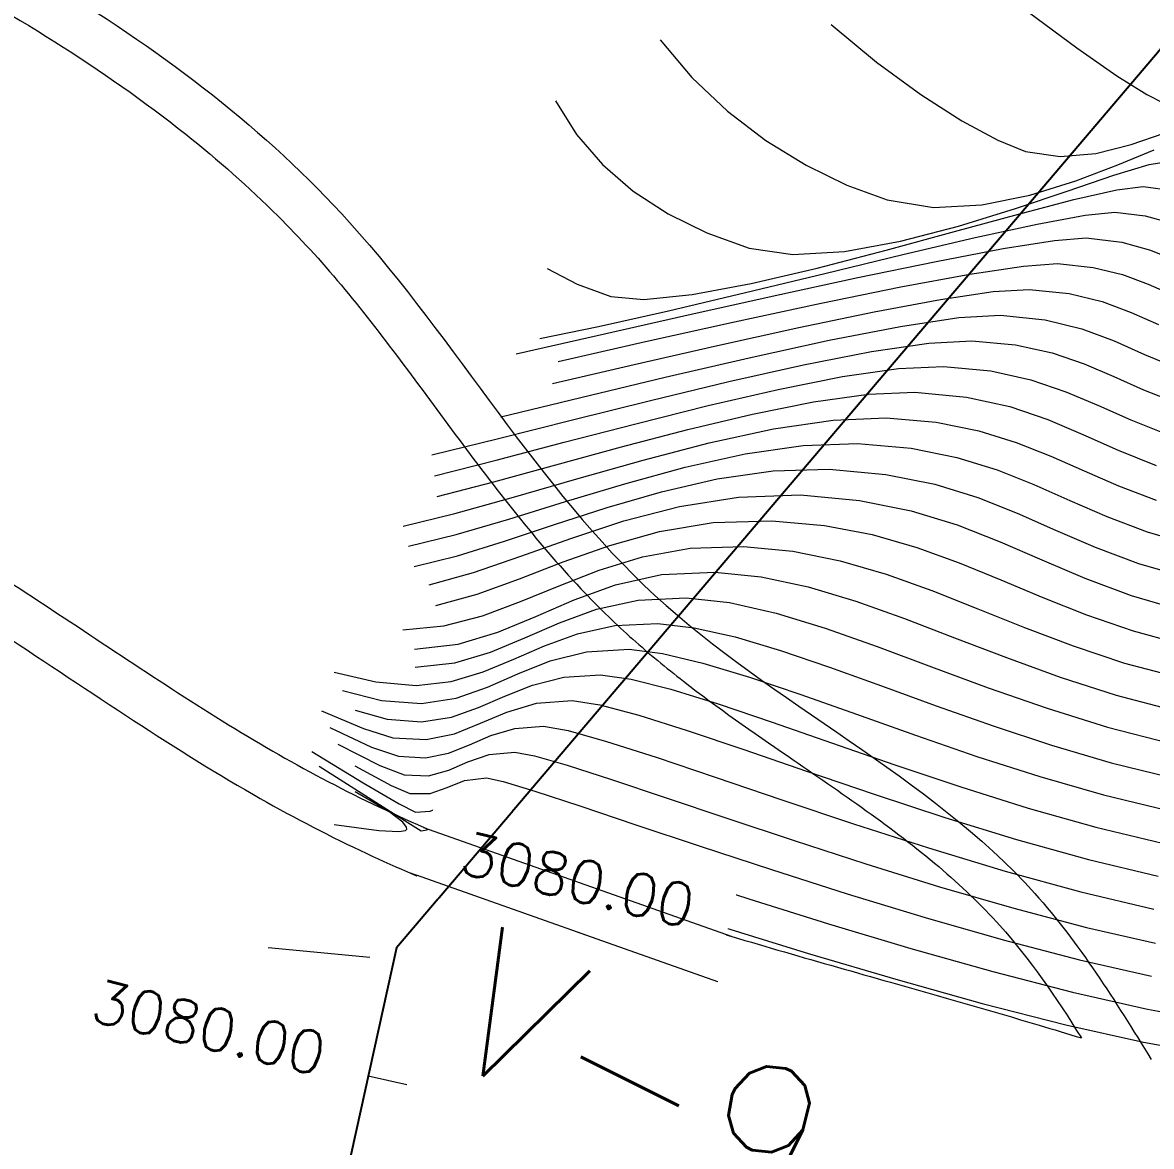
# Model space of a CAD drawing. Header units: metres. Extents: x 706327 to 709352, y 8490049 to 8490642.
# Drawn here: x 707717.16 to 707726.7, y 8490471.36 to 8490480.85 of the extents above; entities that cross this region are included whole.
import ezdxf

# ---------------------------------------------------------------- set-up
doc = ezdxf.new("R2010")
doc.units = ezdxf.units.M
for name, color, linetype, lineweight in [('auxiliar', 1, 'Continuous', 9), ('camino', 20, 'Continuous', 18), ('EICers.Inodoros', 190, 'Continuous', 0)]:
    doc.layers.add(name, color=color, linetype=linetype, lineweight=lineweight)
for name, color, linetype in [('C-SSWR-PIPE-PATT', 7, 'Continuous'), ('C-TOPO-MAJR', 9, 'Continuous'), ('C-TOPO-MINR', 8, 'Continuous')]:
    doc.layers.add(name, color=color, linetype=linetype)
doc.styles.get("Standard").update_dxf_attribs({"font": 'simplex.shx'})

msp = doc.modelspace()

# ---------------------------------------------------------------- linework, layer by layer
at = {"layer": 'C-TOPO-MAJR', "color": 34, "linetype": 'Continuous', "lineweight": 5}
for p, q in [((707726.0423, 8490479.3584, 5839.497), (707726.4045, 8490479.4411, 5839.497)), ((707726.4045, 8490479.4411, 5839.497), (707726.629, 8490479.4684, 5839.497)), ((707726.629, 8490479.4684, 5839.497), (707726.8793, 8490479.436, 5839.497)), ((707725.5753, 8490479.2357, 5839.497), (707726.0423, 8490479.3584, 5839.497)), ((707725.0362, 8490479.0882, 5839.497), (707725.5753, 8490479.2357, 5839.497)), ((707724.4581, 8490478.9311, 5839.497), (707725.0362, 8490479.0882, 5839.497)), ((707723.8738, 8490478.7799, 5839.497), (707724.4581, 8490478.9311, 5839.497)), ((707721.5939, 8490478.7773, 5839.497), (707721.849, 8490478.6436, 5839.497)), ((707723.3161, 8490478.6497, 5839.497), (707723.8738, 8490478.7799, 5839.497)), ((707721.849, 8490478.6436, 5839.497), (707722.1317, 8490478.5386, 5839.497)), ((707722.818, 8490478.5559, 5839.497), (707723.3161, 8490478.6497, 5839.497)), ((707722.1317, 8490478.5386, 5839.497), (707722.4122, 8490478.5138, 5839.497)), ((707722.4122, 8490478.5138, 5839.497), (707722.818, 8490478.5559, 5839.497)), ((707724.5775, 8490478.2871, 5839.497), (707725.0721, 8490478.3621, 5839.497)), ((707725.0721, 8490478.3621, 5839.497), (707725.4229, 8490478.3831, 5839.497)), ((707725.4229, 8490478.3831, 5839.497), (707725.8003, 8490478.3442, 5839.497)), ((707725.8003, 8490478.3442, 5839.497), (707726.1111, 8490478.2677, 5839.497)), ((707723.975, 8490478.17, 5839.497), (707724.5775, 8490478.2871, 5839.497)), ((707726.1111, 8490478.2677, 5839.497), (707726.3822, 8490478.166, 5839.497)), ((707723.3004, 8490478.023, 5839.497), (707723.975, 8490478.17, 5839.497)), ((707726.3822, 8490478.166, 5839.497), (707726.6405, 8490478.0514, 5839.497)), ((707726.6405, 8490478.0514, 5839.497), (707726.9128, 8490477.9365, 5839.497)), ((707722.5897, 8490477.8582, 5839.497), (707723.3004, 8490478.023, 5839.497)), ((707721.8786, 8490477.6877, 5839.497), (707722.5897, 8490477.8582, 5839.497)), ((707721.2031, 8490477.5236, 5839.497), (707721.8786, 8490477.6877, 5839.497)), ((707723.7556, 8490477.2819, 5839.497), (707724.2168, 8490477.2978, 5839.497)), ((707724.2168, 8490477.2978, 5839.497), (707724.6693, 8490477.2577, 5839.497)), ((707722.7602, 8490477.0979, 5839.497), (707723.266, 8490477.2104, 5839.497)), ((707723.266, 8490477.2104, 5839.497), (707723.7556, 8490477.2819, 5839.497)), ((707724.6693, 8490477.2577, 5839.497), (707725.0557, 8490477.1808, 5839.497)), ((707722.2508, 8490476.9588, 5839.497), (707722.7602, 8490477.0979, 5839.497)), ((707725.0557, 8490477.1808, 5839.497), (707725.395, 8490477.076, 5839.497)), ((707725.395, 8490477.076, 5839.497), (707725.7062, 8490476.9519, 5839.497)), ((707721.7501, 8490476.808, 5839.497), (707722.2508, 8490476.9588, 5839.497)), ((707725.7062, 8490476.9519, 5839.497), (707726.0086, 8490476.8174, 5839.497)), ((707721.2705, 8490476.6599, 5839.497), (707721.7501, 8490476.808, 5839.497)), ((707726.0086, 8490476.8174, 5839.497), (707726.321, 8490476.6813, 5839.497)), ((707720.8245, 8490476.5291, 5839.497), (707721.2705, 8490476.6599, 5839.497)), ((707726.321, 8490476.6813, 5839.497), (707726.6626, 8490476.5523, 5839.497)), ((707720.4245, 8490476.4304, 5839.497), (707720.8245, 8490476.5291, 5839.497)), ((707726.6626, 8490476.5523, 5839.497), (707727.0525, 8490476.4393, 5839.497)), ((707722.1702, 8490476.1049, 5839.497), (707722.5596, 8490476.1908, 5839.497)), ((707722.5596, 8490476.1908, 5839.497), (707723.0107, 8490476.2125, 5839.497)), ((707723.0107, 8490476.2125, 5839.497), (707723.4025, 8490476.172, 5839.497)), ((707723.4025, 8490476.172, 5839.497), (707723.7984, 8490476.0868, 5839.497)), ((707721.8231, 8490475.979, 5839.497), (707722.1702, 8490476.1049, 5839.497)), ((707723.7984, 8490476.0868, 5839.497), (707724.201, 8490475.9663, 5839.497)), ((707721.4991, 8490475.8375, 5839.497), (707721.8231, 8490475.979, 5839.497)), ((707724.201, 8490475.9663, 5839.497), (707724.6127, 8490475.8204, 5839.497)), ((707721.1791, 8490475.7046, 5839.497), (707721.4991, 8490475.8375, 5839.497)), ((707724.6127, 8490475.8204, 5839.497), (707725.0359, 8490475.6585, 5839.497)), ((707720.8439, 8490475.6046, 5839.497), (707721.1791, 8490475.7046, 5839.497)), ((707720.4743, 8490475.5619, 5839.497), (707720.8439, 8490475.6046, 5839.497)), ((707725.0359, 8490475.6585, 5839.497), (707725.4732, 8490475.4904, 5839.497)), ((707725.4732, 8490475.4904, 5839.497), (707725.927, 8490475.3255, 5839.497)), ((707725.927, 8490475.3255, 5839.497), (707726.3997, 8490475.1736, 5839.497)), ((707721.2543, 8490475.0307, 5839.497), (707721.5044, 8490475.1045, 5839.497)), ((707721.5044, 8490475.1045, 5839.497), (707721.8045, 8490475.1272, 5839.497)), ((707721.8045, 8490475.1272, 5839.497), (707722.0384, 8490475.0911, 5839.497)), ((707726.3997, 8490475.1736, 5839.497), (707726.8939, 8490475.0442, 5839.497)), ((707719.6894, 8490475.0408, 5839.497), (707720.0419, 8490474.891, 5839.497)), ((707721.0312, 8490474.9353, 5839.497), (707721.2543, 8490475.0307, 5839.497)), ((707722.0384, 8490475.0911, 5839.497), (707722.3673, 8490475.0034, 5839.497)), ((707722.3673, 8490475.0034, 5839.497), (707722.7774, 8490474.8741, 5839.497)), ((707720.8117, 8490474.8478, 5839.497), (707721.0312, 8490474.9353, 5839.497)), ((707720.0419, 8490474.891, 5839.497), (707720.2904, 8490474.8141, 5839.497)), ((707720.2904, 8490474.8141, 5839.497), (707720.5725, 8490474.7976, 5839.497)), ((707720.5725, 8490474.7976, 5839.497), (707720.8117, 8490474.8478, 5839.497)), ((707722.7774, 8490474.8741, 5839.497), (707723.2548, 8490474.7132, 5839.497)), ((707723.2548, 8490474.7132, 5839.497), (707723.7856, 8490474.5307, 5839.497)), ((707719.6691, 8490474.5739, 5839.497), (707720.1166, 8490474.2884, 5839.497)), ((707723.7856, 8490474.5307, 5839.497), (707724.356, 8490474.3367, 5839.497)), ((707720.2571, 8490474.1909, 5839.497), (707719.9736, 8490474.3556, 5839.497)), ((707724.356, 8490474.3367, 5839.497), (707724.952, 8490474.1411, 5839.497)), ((707720.1166, 8490474.2884, 5839.497), (707720.4174, 8490474.0975, 5839.497)), ((707720.3763, 8490474.1005, 5839.497), (707720.2571, 8490474.1909, 5839.497)), ((707724.952, 8490474.1411, 5839.497), (707725.5597, 8490473.9539, 5839.497)), ((707719.7958, 8490474.0823, 5839.497), (707720.1727, 8490474.0297, 5839.497)), ((707720.4075, 8490474.0574, 5839.497), (707720.3763, 8490474.1005, 5839.497)), ((707720.4079, 8490474.0413, 5839.497), (707720.4075, 8490474.0574, 5839.497)), ((707720.4174, 8490474.0975, 5839.497), (707720.5296, 8490474.0276, 5839.497)), ((707720.1727, 8490474.0297, 5839.497), (707720.3423, 8490474.0213, 5839.497)), ((707720.3423, 8490474.0213, 5839.497), (707720.398, 8490474.0314, 5839.497)), ((707720.398, 8490474.0314, 5839.497), (707720.4079, 8490474.0413, 5839.497)), ((707720.5296, 8490474.0276, 5839.497), (707720.5636, 8490474.0339, 5839.497)), ((707720.5636, 8490474.0339, 5839.497), (707720.5984, 8490474.0418, 5839.497)), ((707720.5984, 8490474.0418, 5839.497), (707720.6905, 8490474.0104, 5839.497)), ((707720.6905, 8490474.0104, 5839.497), (707720.9435, 8490473.9228, 5839.497)), ((707725.5597, 8490473.9539, 5839.497), (707726.1652, 8490473.7851, 5839.497)), ((707720.9435, 8490473.9228, 5839.497), (707721.3341, 8490473.7891, 5839.497)), ((707721.3341, 8490473.7891, 5839.497), (707721.8391, 8490473.619, 5839.497)), ((707726.1652, 8490473.7851, 5839.497), (707726.7547, 8490473.6448, 5839.497)), ((707721.8391, 8490473.619, 5839.497), (707722.4354, 8490473.4226, 5839.497)), ((707722.4354, 8490473.4226, 5839.497), (707723.0998, 8490473.2096, 5839.497)), ((707723.0998, 8490473.2096, 5839.497), (707723.809, 8490472.9901, 5839.497)), ((707723.809, 8490472.9901, 5839.497), (707724.5399, 8490472.7738, 5839.497)), ((707724.5399, 8490472.7738, 5839.497), (707725.2693, 8490472.5706, 5839.497)), ((707725.2693, 8490472.5706, 5839.497), (707725.974, 8490472.3905, 5839.497)), ((707725.974, 8490472.3905, 5839.497), (707726.6308, 8490472.2434, 5839.497)), ((707726.6308, 8490472.2434, 5839.497), (707727.2165, 8490472.139, 5839.497))]:
    msp.add_line(p, q, dxfattribs=at)
at = {"layer": 'C-TOPO-MAJR', "color": 34, "linetype": 'Continuous', "lineweight": 5, "elevation": 5839.497}
msp.add_lwpolyline([(707720.4082, 8490471.8833), (707720.0823, 8490471.9554)], dxfattribs=at)
at = {"layer": 'C-TOPO-MINR', "color": 136, "linetype": 'Continuous', "lineweight": 0}
for p, q in [((707725.6695, 8490480.9365, 5839.497), (707726.067, 8490480.6389, 5839.497)), ((707723.9923, 8490480.8371, 5839.497), (707724.3746, 8490480.5193, 5839.497)), ((707722.5494, 8490480.7063, 5839.497), (707722.8159, 8490480.3892, 5839.497)), ((707726.067, 8490480.6389, 5839.497), (707726.4047, 8490480.4047, 5839.497)), ((707724.3746, 8490480.5193, 5839.497), (707724.7496, 8490480.2455, 5839.497)), ((707722.8159, 8490480.3892, 5839.497), (707723.1165, 8490480.1057, 5839.497)), ((707726.4047, 8490480.4047, 5839.497), (707726.6581, 8490480.2455, 5839.497)), ((707724.7496, 8490480.2455, 5839.497), (707725.0978, 8490480.0233, 5839.497)), ((707726.6581, 8490480.2455, 5839.497), (707726.8027, 8490480.173, 5839.497)), ((707721.6652, 8490480.1915, 5839.497), (707721.8433, 8490479.9072, 5839.497)), ((707723.1165, 8490480.1057, 5839.497), (707723.4416, 8490479.8583, 5839.497)), ((707725.0978, 8490480.0233, 5839.497), (707725.3994, 8490479.8604, 5839.497)), ((707721.8433, 8490479.9072, 5839.497), (707722.063, 8490479.6533, 5839.497)), ((707725.3994, 8490479.8604, 5839.497), (707725.6349, 8490479.7644, 5839.497)), ((707726.5272, 8490479.8224, 5839.497), (707726.8049, 8490479.9197, 5839.497)), ((707723.4416, 8490479.8583, 5839.497), (707723.7815, 8490479.6492, 5839.497)), ((707725.6349, 8490479.7644, 5839.497), (707725.9261, 8490479.7215, 5839.497)), ((707726.2289, 8490479.7486, 5839.497), (707726.5272, 8490479.8224, 5839.497)), ((707726.4153, 8490479.6531, 5839.497), (707726.72, 8490479.7783, 5839.497)), ((707725.9261, 8490479.7215, 5839.497), (707726.2289, 8490479.7486, 5839.497)), ((707726.6795, 8490479.654, 5839.497), (707726.8702, 8490479.6854, 5839.497)), ((707722.063, 8490479.6533, 5839.497), (707722.3213, 8490479.43, 5839.497)), ((707723.7815, 8490479.6492, 5839.497), (707724.1266, 8490479.4809, 5839.497)), ((707726.06, 8490479.5177, 5839.497), (707726.4153, 8490479.6531, 5839.497)), ((707726.3792, 8490479.5632, 5839.497), (707726.6795, 8490479.654, 5839.497)), ((707724.1266, 8490479.4809, 5839.497), (707724.4672, 8490479.3558, 5839.497)), ((707725.6709, 8490479.3963, 5839.497), (707726.06, 8490479.5177, 5839.497)), ((707725.9941, 8490479.4332, 5839.497), (707726.3792, 8490479.5632, 5839.497)), ((707722.3213, 8490479.43, 5839.497), (707722.6155, 8490479.2378, 5839.497)), ((707725.2646, 8490479.3128, 5839.497), (707725.6709, 8490479.3963, 5839.497)), ((707725.5493, 8490479.2838, 5839.497), (707725.9941, 8490479.4332, 5839.497)), ((707724.4672, 8490479.3558, 5839.497), (707724.8578, 8490479.2913, 5839.497)), ((707724.8578, 8490479.2913, 5839.497), (707725.2646, 8490479.3128, 5839.497)), ((707722.6155, 8490479.2378, 5839.497), (707722.9425, 8490479.0767, 5839.497)), ((707725.0695, 8490479.1351, 5839.497), (707725.5493, 8490479.2838, 5839.497)), ((707725.7344, 8490479.152, 5839.497), (707726.1392, 8490479.2275, 5839.497)), ((707726.1392, 8490479.2275, 5839.497), (707726.3878, 8490479.2513, 5839.497)), ((707726.3878, 8490479.2513, 5839.497), (707726.6451, 8490479.222, 5839.497)), ((707726.6451, 8490479.222, 5839.497), (707726.8521, 8490479.1639, 5839.497)), ((707724.5798, 8490479.0072, 5839.497), (707725.0695, 8490479.1351, 5839.497)), ((707725.2092, 8490479.0368, 5839.497), (707725.7344, 8490479.152, 5839.497)), ((707722.9425, 8490479.0767, 5839.497), (707723.2995, 8490478.9472, 5839.497)), ((707724.1049, 8490478.9198, 5839.497), (707724.5798, 8490479.0072, 5839.497)), ((707724.5993, 8490478.8939, 5839.497), (707725.2092, 8490479.0368, 5839.497)), ((707725.446, 8490478.9441, 5839.497), (707725.8803, 8490479.0133, 5839.497)), ((707725.8803, 8490479.0133, 5839.497), (707726.1466, 8490479.0343, 5839.497)), ((707726.1466, 8490479.0343, 5839.497), (707726.4478, 8490478.9999, 5839.497)), ((707723.2995, 8490478.9472, 5839.497), (707723.6698, 8490478.8932, 5839.497)), ((707723.6698, 8490478.8932, 5839.497), (707724.1049, 8490478.9198, 5839.497)), ((707724.8798, 8490478.8362, 5839.497), (707725.446, 8490478.9441, 5839.497)), ((707726.4478, 8490478.9999, 5839.497), (707726.6902, 8490478.9319, 5839.497)), ((707726.6902, 8490478.9319, 5839.497), (707726.9036, 8490478.844, 5839.497)), ((707723.9406, 8490478.7355, 5839.497), (707724.5993, 8490478.8939, 5839.497)), ((707724.2176, 8490478.6992, 5839.497), (707724.8798, 8490478.8362, 5839.497)), ((707725.6163, 8490478.797, 5839.497), (707725.9054, 8490478.8172, 5839.497)), ((707725.9054, 8490478.8172, 5839.497), (707726.2061, 8490478.7862, 5839.497)), ((707723.2687, 8490478.5734, 5839.497), (707723.9406, 8490478.7355, 5839.497)), ((707724.5815, 8490478.6202, 5839.497), (707725.1631, 8490478.7281, 5839.497)), ((707725.1631, 8490478.7281, 5839.497), (707725.6163, 8490478.797, 5839.497)), ((707726.2061, 8490478.7862, 5839.497), (707726.4538, 8490478.7252, 5839.497)), ((707726.4538, 8490478.7252, 5839.497), (707726.6699, 8490478.6441, 5839.497)), ((707723.4957, 8490478.543, 5839.497), (707724.2176, 8490478.6992, 5839.497)), ((707723.9074, 8490478.4829, 5839.497), (707724.5815, 8490478.6202, 5839.497)), ((707726.6699, 8490478.6441, 5839.497), (707726.8758, 8490478.5529, 5839.497)), ((707722.6195, 8490478.4198, 5839.497), (707723.2687, 8490478.5734, 5839.497)), ((707722.75, 8490478.3772, 5839.497), (707723.4957, 8490478.543, 5839.497)), ((707724.9157, 8490478.5155, 5839.497), (707725.3618, 8490478.5816, 5839.497)), ((707725.3618, 8490478.5816, 5839.497), (707725.6641, 8490478.6001, 5839.497)), ((707725.6641, 8490478.6001, 5839.497), (707726.0032, 8490478.5652, 5839.497)), ((707726.0032, 8490478.5652, 5839.497), (707726.2824, 8490478.4964, 5839.497)), ((707723.1766, 8490478.3258, 5839.497), (707723.9074, 8490478.4829, 5839.497)), ((707724.3576, 8490478.4114, 5839.497), (707724.9157, 8490478.5155, 5839.497)), ((707726.2824, 8490478.4964, 5839.497), (707726.526, 8490478.405, 5839.497)), ((707722.0165, 8490478.2113, 5839.497), (707722.75, 8490478.3772, 5839.497)), ((707722.0286, 8490478.2866, 5839.497), (707722.6195, 8490478.4198, 5839.497)), ((707723.7193, 8490478.2787, 5839.497), (707724.3576, 8490478.4114, 5839.497)), ((707726.526, 8490478.405, 5839.497), (707726.7581, 8490478.3022, 5839.497)), ((707721.5319, 8490478.1859, 5839.497), (707722.0286, 8490478.2866, 5839.497)), ((707722.4247, 8490478.1588, 5839.497), (707723.1766, 8490478.3258, 5839.497)), ((707723.0323, 8490478.127, 5839.497), (707723.7193, 8490478.2787, 5839.497)), ((707721.3315, 8490478.0552, 5839.497), (707722.0165, 8490478.2113, 5839.497)), ((707721.6877, 8490477.9914, 5839.497), (707722.4247, 8490478.1588, 5839.497)), ((707724.3333, 8490478.075, 5839.497), (707724.8174, 8490478.1469, 5839.497)), ((707724.8174, 8490478.1469, 5839.497), (707725.1817, 8490478.166, 5839.497)), ((707725.1817, 8490478.166, 5839.497), (707725.55, 8490478.1311, 5839.497)), ((707722.3284, 8490477.9658, 5839.497), (707723.0323, 8490478.127, 5839.497)), ((707723.7598, 8490477.9623, 5839.497), (707724.3333, 8490478.075, 5839.497)), ((707725.55, 8490478.1311, 5839.497), (707725.8593, 8490478.0631, 5839.497)), ((707725.8593, 8490478.0631, 5839.497), (707726.1295, 8490477.9713, 5839.497)), ((707721.6392, 8490477.8046, 5839.497), (707722.3284, 8490477.9658, 5839.497)), ((707723.1275, 8490477.8207, 5839.497), (707723.7598, 8490477.9623, 5839.497)), ((707726.1295, 8490477.9713, 5839.497), (707726.3804, 8490477.8647, 5839.497)), ((707723.5446, 8490477.7547, 5839.497), (707724.0891, 8490477.863, 5839.497)), ((707724.0891, 8490477.863, 5839.497), (707724.5628, 8490477.9316, 5839.497)), ((707724.5628, 8490477.9316, 5839.497), (707724.9405, 8490477.9489, 5839.497)), ((707724.9405, 8490477.9489, 5839.497), (707725.3427, 8490477.9108, 5839.497)), ((707725.3427, 8490477.9108, 5839.497), (707725.6805, 8490477.8365, 5839.497)), ((707726.3804, 8490477.8647, 5839.497), (707726.6319, 8490477.7526, 5839.497)), ((707722.4669, 8490477.6619, 5839.497), (707723.1275, 8490477.8207, 5839.497)), ((707725.6805, 8490477.8365, 5839.497), (707725.9756, 8490477.7362, 5839.497)), ((707722.9545, 8490477.6184, 5839.497), (707723.5446, 8490477.7547, 5839.497)), ((707723.8449, 8490477.651, 5839.497), (707724.3082, 8490477.7164, 5839.497)), ((707724.3082, 8490477.7164, 5839.497), (707724.6992, 8490477.7319, 5839.497)), ((707724.6992, 8490477.7319, 5839.497), (707725.1354, 8490477.6905, 5839.497)), ((707725.1354, 8490477.6905, 5839.497), (707725.5018, 8490477.61, 5839.497)), ((707725.9756, 8490477.7362, 5839.497), (707726.2497, 8490477.6199, 5839.497)), ((707726.6319, 8490477.7526, 5839.497), (707726.9037, 8490477.644, 5839.497)), ((707721.8087, 8490477.498, 5839.497), (707722.4669, 8490477.6619, 5839.497)), ((707722.3441, 8490477.4657, 5839.497), (707722.9545, 8490477.6184, 5839.497)), ((707723.3294, 8490477.5471, 5839.497), (707723.8449, 8490477.651, 5839.497)), ((707725.5018, 8490477.61, 5839.497), (707725.8218, 8490477.5012, 5839.497)), ((707726.2497, 8490477.6199, 5839.497), (707726.5243, 8490477.4974, 5839.497)), ((707721.1832, 8490477.3408, 5839.497), (707721.8087, 8490477.498, 5839.497)), ((707722.7816, 8490477.4161, 5839.497), (707723.3294, 8490477.5471, 5839.497)), ((707723.5057, 8490477.4217, 5839.497), (707724.0102, 8490477.4969, 5839.497)), ((707724.0102, 8490477.4969, 5839.497), (707724.458, 8490477.5148, 5839.497)), ((707724.458, 8490477.5148, 5839.497), (707724.8801, 8490477.4775, 5839.497)), ((707724.8801, 8490477.4775, 5839.497), (707725.2404, 8490477.4058, 5839.497)), ((707725.8218, 8490477.5012, 5839.497), (707726.1189, 8490477.3751, 5839.497)), ((707726.5243, 8490477.4974, 5839.497), (707726.8211, 8490477.3789, 5839.497)), ((707721.7387, 8490477.3084, 5839.497), (707722.3441, 8490477.4657, 5839.497)), ((707722.2214, 8490477.2695, 5839.497), (707722.7816, 8490477.4161, 5839.497)), ((707722.9639, 8490477.304, 5839.497), (707723.5057, 8490477.4217, 5839.497)), ((707725.2404, 8490477.4058, 5839.497), (707725.5569, 8490477.308, 5839.497)), ((707720.6211, 8490477.2021, 5839.497), (707721.1832, 8490477.3408, 5839.497)), ((707721.1633, 8490477.158, 5839.497), (707721.7387, 8490477.3084, 5839.497)), ((707722.4043, 8490477.1588, 5839.497), (707722.9639, 8490477.304, 5839.497)), ((707725.5569, 8490477.308, 5839.497), (707725.8472, 8490477.1923, 5839.497)), ((707726.1189, 8490477.3751, 5839.497), (707726.4167, 8490477.2423, 5839.497)), ((707721.6687, 8490477.1187, 5839.497), (707722.2214, 8490477.2695, 5839.497)), ((707725.8472, 8490477.1923, 5839.497), (707726.1292, 8490477.0668, 5839.497)), ((707726.4167, 8490477.2423, 5839.497), (707726.7386, 8490477.1137, 5839.497)), ((707720.6434, 8490477.0262, 5839.497), (707721.1633, 8490477.158, 5839.497)), ((707721.1435, 8490476.9752, 5839.497), (707721.6687, 8490477.1187, 5839.497)), ((707721.8464, 8490477.001, 5839.497), (707722.4043, 8490477.1588, 5839.497)), ((707721.3097, 8490476.8454, 5839.497), (707721.8464, 8490477.001, 5839.497)), ((707722.5613, 8490476.8916, 5839.497), (707723.0304, 8490476.999, 5839.497)), ((707723.0304, 8490476.999, 5839.497), (707723.5037, 8490477.0668, 5839.497)), ((707723.5037, 8490477.0668, 5839.497), (707723.9756, 8490477.0807, 5839.497)), ((707723.9756, 8490477.0807, 5839.497), (707724.4561, 8490477.038, 5839.497)), ((707724.4561, 8490477.038, 5839.497), (707724.8679, 8490476.9559, 5839.497)), ((707726.1292, 8490477.0668, 5839.497), (707726.4206, 8490476.9398, 5839.497)), ((707720.6657, 8490476.8503, 5839.497), (707721.1435, 8490476.9752, 5839.497)), ((707724.8679, 8490476.9559, 5839.497), (707725.2307, 8490476.8438, 5839.497)), ((707726.4206, 8490476.9398, 5839.497), (707726.7392, 8490476.8196, 5839.497)), ((707720.8137, 8490476.7071, 5839.497), (707721.3097, 8490476.8454, 5839.497)), ((707722.1019, 8490476.7587, 5839.497), (707722.5613, 8490476.8916, 5839.497)), ((707722.7128, 8490476.7671, 5839.497), (707723.2102, 8490476.8465, 5839.497)), ((707723.2102, 8490476.8465, 5839.497), (707723.7343, 8490476.8636, 5839.497)), ((707723.7343, 8490476.8636, 5839.497), (707724.2336, 8490476.8185, 5839.497)), ((707724.2336, 8490476.8185, 5839.497), (707724.6685, 8490476.7309, 5839.497)), ((707725.2307, 8490476.8438, 5839.497), (707725.5644, 8490476.7112, 5839.497)), ((707721.6577, 8490476.6149, 5839.497), (707722.1019, 8490476.7587, 5839.497)), ((707722.2412, 8490476.6444, 5839.497), (707722.7128, 8490476.7671, 5839.497)), ((707724.6685, 8490476.7309, 5839.497), (707725.0576, 8490476.611, 5839.497)), ((707720.3777, 8490476.6009, 5839.497), (707720.8137, 8490476.7071, 5839.497)), ((707721.7946, 8490476.4976, 5839.497), (707722.2412, 8490476.6444, 5839.497)), ((707722.543, 8490476.5544, 5839.497), (707722.9975, 8490476.6303, 5839.497)), ((707722.9975, 8490476.6303, 5839.497), (707723.4931, 8490476.6466, 5839.497)), ((707723.4931, 8490476.6466, 5839.497), (707723.9365, 8490476.607, 5839.497)), ((707725.5644, 8490476.7112, 5839.497), (707725.8889, 8490476.5675, 5839.497)), ((707721.2344, 8490476.4742, 5839.497), (707721.6577, 8490476.6149, 5839.497)), ((707722.123, 8490476.4376, 5839.497), (707722.543, 8490476.5544, 5839.497)), ((707723.9365, 8490476.607, 5839.497), (707724.3408, 8490476.5291, 5839.497)), ((707724.3408, 8490476.5291, 5839.497), (707724.7166, 8490476.4212, 5839.497)), ((707725.0576, 8490476.611, 5839.497), (707725.4195, 8490476.4692, 5839.497)), ((707725.8889, 8490476.5675, 5839.497), (707726.2239, 8490476.4221, 5839.497)), ((707720.8373, 8490476.3511, 5839.497), (707721.2344, 8490476.4742, 5839.497)), ((707721.3721, 8490476.3459, 5839.497), (707721.7946, 8490476.4976, 5839.497)), ((707721.7308, 8490476.2982, 5839.497), (707722.123, 8490476.4376, 5839.497)), ((707722.8027, 8490476.4134, 5839.497), (707723.2519, 8490476.4295, 5839.497)), ((707723.2519, 8490476.4295, 5839.497), (707723.6696, 8490476.3895, 5839.497)), ((707725.4195, 8490476.4692, 5839.497), (707725.7727, 8490476.3156, 5839.497)), ((707720.4722, 8490476.2598, 5839.497), (707720.8373, 8490476.3511, 5839.497)), ((707720.973, 8490476.2084, 5839.497), (707721.3721, 8490476.3459, 5839.497)), ((707722.035, 8490476.2296, 5839.497), (707722.4007, 8490476.3408, 5839.497)), ((707722.4007, 8490476.3408, 5839.497), (707722.8027, 8490476.4134, 5839.497)), ((707723.6696, 8490476.3895, 5839.497), (707724.0697, 8490476.3079, 5839.497)), ((707724.7166, 8490476.4212, 5839.497), (707725.0748, 8490476.2914, 5839.497)), ((707726.2239, 8490476.4221, 5839.497), (707726.5892, 8490476.2845, 5839.497)), ((707721.3598, 8490476.155, 5839.497), (707721.7308, 8490476.2982, 5839.497)), ((707724.0697, 8490476.3079, 5839.497), (707724.459, 8490476.1938, 5839.497)), ((707725.0748, 8490476.2914, 5839.497), (707725.426, 8490476.1477, 5839.497)), ((707725.7727, 8490476.3156, 5839.497), (707726.1358, 8490476.1606, 5839.497)), ((707726.5892, 8490476.2845, 5839.497), (707727.0047, 8490476.164, 5839.497)), ((707720.5965, 8490476.1042, 5839.497), (707720.973, 8490476.2084, 5839.497)), ((707721.0034, 8490476.0265, 5839.497), (707721.3598, 8490476.155, 5839.497)), ((707721.6949, 8490476.0978, 5839.497), (707722.035, 8490476.2296, 5839.497)), ((707724.459, 8490476.1938, 5839.497), (707724.8438, 8490476.0559, 5839.497)), ((707725.426, 8490476.1477, 5839.497), (707725.7808, 8490475.9985, 5839.497)), ((707726.1358, 8490476.1606, 5839.497), (707726.5275, 8490476.0144, 5839.497)), ((707721.3698, 8490475.9633, 5839.497), (707721.6949, 8490476.0978, 5839.497)), ((707724.8438, 8490476.0559, 5839.497), (707725.2309, 8490475.9032, 5839.497)), ((707720.6549, 8490475.9314, 5839.497), (707721.0034, 8490476.0265, 5839.497)), ((707721.0488, 8490475.8441, 5839.497), (707721.3698, 8490475.9633, 5839.497)), ((707722.011, 8490475.8984, 5839.497), (707722.3625, 8490475.9759, 5839.497)), ((707722.3625, 8490475.9759, 5839.497), (707722.7694, 8490475.9954, 5839.497)), ((707722.7694, 8490475.9954, 5839.497), (707723.1353, 8490475.9545, 5839.497)), ((707723.1353, 8490475.9545, 5839.497), (707723.5272, 8490475.8655, 5839.497)), ((707725.7808, 8490475.9985, 5839.497), (707726.15, 8490475.8518, 5839.497)), ((707726.5275, 8490476.0144, 5839.497), (707726.9662, 8490475.8873, 5839.497)), ((707721.6978, 8490475.7848, 5839.497), (707722.011, 8490475.8984, 5839.497)), ((707723.5272, 8490475.8655, 5839.497), (707723.9433, 8490475.7389, 5839.497)), ((707725.2309, 8490475.9032, 5839.497), (707725.6269, 8490475.7445, 5839.497)), ((707720.7212, 8490475.7582, 5839.497), (707721.0488, 8490475.8441, 5839.497)), ((707721.4055, 8490475.6571, 5839.497), (707721.6978, 8490475.7848, 5839.497)), ((707721.8519, 8490475.6918, 5839.497), (707722.1653, 8490475.7609, 5839.497)), ((707722.1653, 8490475.7609, 5839.497), (707722.5282, 8490475.7783, 5839.497)), ((707722.5282, 8490475.7783, 5839.497), (707722.8353, 8490475.743, 5839.497)), ((707726.15, 8490475.8518, 5839.497), (707726.5444, 8490475.7158, 5839.497)), ((707720.3763, 8490475.7235, 5839.497), (707720.7212, 8490475.7582, 5839.497)), ((707721.5726, 8490475.5905, 5839.497), (707721.8519, 8490475.6918, 5839.497)), ((707722.8353, 8490475.743, 5839.497), (707723.1823, 8490475.6645, 5839.497)), ((707723.1823, 8490475.6645, 5839.497), (707723.5647, 8490475.551, 5839.497)), ((707723.9433, 8490475.7389, 5839.497), (707724.3819, 8490475.5849, 5839.497)), ((707725.6269, 8490475.7445, 5839.497), (707726.0384, 8490475.5887, 5839.497)), ((707726.5444, 8490475.7158, 5839.497), (707726.9745, 8490475.5987, 5839.497)), ((707721.1168, 8490475.5371, 5839.497), (707721.4055, 8490475.6571, 5839.497)), ((707721.3119, 8490475.4766, 5839.497), (707721.5726, 8490475.5905, 5839.497)), ((707724.3819, 8490475.5849, 5839.497), (707724.8414, 8490475.4138, 5839.497)), ((707726.0384, 8490475.5887, 5839.497), (707726.4719, 8490475.4448, 5839.497)), ((707720.8143, 8490475.4469, 5839.497), (707721.1168, 8490475.5371, 5839.497)), ((707721.0545, 8490475.3697, 5839.497), (707721.3119, 8490475.4766, 5839.497)), ((707721.6202, 8490475.4619, 5839.497), (707721.9264, 8490475.5397, 5839.497)), ((707721.9264, 8490475.5397, 5839.497), (707722.287, 8490475.5613, 5839.497)), ((707722.287, 8490475.5613, 5839.497), (707722.5696, 8490475.5257, 5839.497)), ((707722.5696, 8490475.5257, 5839.497), (707722.9105, 8490475.4441, 5839.497)), ((707723.5647, 8490475.551, 5839.497), (707723.9783, 8490475.4109, 5839.497)), ((707720.4808, 8490475.4083, 5839.497), (707720.8143, 8490475.4469, 5839.497)), ((707721.348, 8490475.3537, 5839.497), (707721.6202, 8490475.4619, 5839.497)), ((707722.9105, 8490475.4441, 5839.497), (707723.3021, 8490475.3254, 5839.497)), ((707723.9783, 8490475.4109, 5839.497), (707724.4185, 8490475.2525, 5839.497)), ((707724.8414, 8490475.4138, 5839.497), (707725.32, 8490475.2362, 5839.497)), ((707726.4719, 8490475.4448, 5839.497), (707726.934, 8490475.3215, 5839.497)), ((707719.7946, 8490475.3682, 5839.497), (707720.1468, 8490475.286, 5839.497)), ((707720.1468, 8490475.286, 5839.497), (707720.4874, 8490475.2548, 5839.497)), ((707720.4874, 8490475.2548, 5839.497), (707720.7847, 8490475.2892, 5839.497)), ((707720.7847, 8490475.2892, 5839.497), (707721.0545, 8490475.3697, 5839.497)), ((707721.0896, 8490475.2406, 5839.497), (707721.348, 8490475.3537, 5839.497)), ((707721.4711, 8490475.2586, 5839.497), (707721.735, 8490475.3256, 5839.497)), ((707721.735, 8490475.3256, 5839.497), (707722.0458, 8490475.3442, 5839.497)), ((707722.0458, 8490475.3442, 5839.497), (707722.304, 8490475.3084, 5839.497)), ((707722.304, 8490475.3084, 5839.497), (707722.6389, 8490475.2238, 5839.497)), ((707723.3021, 8490475.3254, 5839.497), (707723.7369, 8490475.1784, 5839.497)), ((707719.8655, 8490475.2135, 5839.497), (707720.1947, 8490475.1287, 5839.497)), ((707720.8248, 8490475.1484, 5839.497), (707721.0896, 8490475.2406, 5839.497)), ((707721.2365, 8490475.1653, 5839.497), (707721.4711, 8490475.2586, 5839.497)), ((707722.6389, 8490475.2238, 5839.497), (707723.0397, 8490475.0998, 5839.497)), ((707724.4185, 8490475.2525, 5839.497), (707724.8809, 8490475.0842, 5839.497)), ((707725.32, 8490475.2362, 5839.497), (707725.8161, 8490475.0622, 5839.497)), ((707720.1947, 8490475.1287, 5839.497), (707720.5332, 8490475.1025, 5839.497)), ((707720.5332, 8490475.1025, 5839.497), (707720.8248, 8490475.1484, 5839.497)), ((707721.0138, 8490475.0679, 5839.497), (707721.2365, 8490475.1653, 5839.497)), ((707723.0397, 8490475.0998, 5839.497), (707723.4957, 8490474.9458, 5839.497)), ((707723.7369, 8490475.1784, 5839.497), (707724.2072, 8490475.012, 5839.497)), ((707719.9719, 8490475.0467, 5839.497), (707720.2425, 8490474.9714, 5839.497)), ((707720.7856, 8490474.9884, 5839.497), (707721.0138, 8490475.0679, 5839.497)), ((707724.2072, 8490475.012, 5839.497), (707724.7056, 8490474.8351, 5839.497)), ((707724.8809, 8490475.0842, 5839.497), (707725.3612, 8490474.9143, 5839.497)), ((707725.8161, 8490475.0622, 5839.497), (707726.328, 8490474.9024, 5839.497)), ((707720.2425, 8490474.9714, 5839.497), (707720.5343, 8490474.9488, 5839.497)), ((707720.5343, 8490474.9488, 5839.497), (707720.7856, 8490474.9884, 5839.497)), ((707721.3204, 8490474.8917, 5839.497), (707721.5633, 8490474.9101, 5839.497)), ((707721.5633, 8490474.9101, 5839.497), (707721.7727, 8490474.8738, 5839.497)), ((707723.4957, 8490474.9458, 5839.497), (707723.9963, 8490474.7714, 5839.497)), ((707725.3612, 8490474.9143, 5839.497), (707725.855, 8490474.7512, 5839.497)), ((707726.328, 8490474.9024, 5839.497), (707726.854, 8490474.7669, 5839.497)), ((707719.758, 8490474.9006, 5839.497), (707720.1119, 8490474.7352, 5839.497)), ((707720.9376, 8490474.7549, 5839.497), (707721.1181, 8490474.8321, 5839.497)), ((707721.1181, 8490474.8321, 5839.497), (707721.3204, 8490474.8917, 5839.497)), ((707721.7727, 8490474.8738, 5839.497), (707722.0957, 8490474.783, 5839.497)), ((707724.7056, 8490474.8351, 5839.497), (707725.2244, 8490474.6566, 5839.497)), ((707719.8266, 8490474.7604, 5839.497), (707720.1819, 8490474.5795, 5839.497)), ((707720.1119, 8490474.7352, 5839.497), (707720.3382, 8490474.6568, 5839.497)), ((707720.76, 8490474.6841, 5839.497), (707720.9376, 8490474.7549, 5839.497)), ((707722.0957, 8490474.783, 5839.497), (707722.5152, 8490474.6485, 5839.497)), ((707723.9963, 8490474.7714, 5839.497), (707724.5306, 8490474.5859, 5839.497)), ((707725.855, 8490474.7512, 5839.497), (707726.3578, 8490474.6031, 5839.497)), ((707719.6076, 8490474.6976, 5839.497), (707720.0414, 8490474.4332, 5839.497)), ((707720.3382, 8490474.6568, 5839.497), (707720.5665, 8490474.6434, 5839.497)), ((707720.5665, 8490474.6434, 5839.497), (707720.76, 8490474.6841, 5839.497)), ((707720.9256, 8490474.6104, 5839.497), (707721.1036, 8490474.6718, 5839.497)), ((707721.1036, 8490474.6718, 5839.497), (707721.3221, 8490474.693, 5839.497)), ((707721.3221, 8490474.693, 5839.497), (707721.4864, 8490474.6618, 5839.497)), ((707721.4864, 8490474.6618, 5839.497), (707721.7631, 8490474.5818, 5839.497)), ((707722.5152, 8490474.6485, 5839.497), (707723.0141, 8490474.4806, 5839.497)), ((707725.2244, 8490474.6566, 5839.497), (707725.7562, 8490474.4855, 5839.497)), ((707719.971, 8490474.5771, 5839.497), (707720.2763, 8490474.4112, 5839.497)), ((707720.1819, 8490474.5795, 5839.497), (707720.3861, 8490474.4995, 5839.497)), ((707720.5917, 8490474.4928, 5839.497), (707720.7632, 8490474.5402, 5839.497)), ((707720.7632, 8490474.5402, 5839.497), (707720.9256, 8490474.6104, 5839.497)), ((707721.7631, 8490474.5818, 5839.497), (707722.1366, 8490474.4615, 5839.497)), ((707724.5306, 8490474.5859, 5839.497), (707725.088, 8490474.3989, 5839.497)), ((707726.3578, 8490474.6031, 5839.497), (707726.8652, 8490474.4784, 5839.497)), ((707720.0414, 8490474.4332, 5839.497), (707720.3453, 8490474.2547, 5839.497)), ((707720.3861, 8490474.4995, 5839.497), (707720.5917, 8490474.4928, 5839.497)), ((707720.7504, 8490474.394, 5839.497), (707720.8971, 8490474.4525, 5839.497)), ((707720.8971, 8490474.4525, 5839.497), (707721.0809, 8490474.476, 5839.497)), ((707721.0809, 8490474.476, 5839.497), (707721.2221, 8490474.4446, 5839.497)), ((707721.2221, 8490474.4446, 5839.497), (707721.4915, 8490474.3621, 5839.497)), ((707722.1366, 8490474.4615, 5839.497), (707722.5912, 8490474.3094, 5839.497)), ((707723.0141, 8490474.4806, 5839.497), (707723.5753, 8490474.2901, 5839.497)), ((707725.7562, 8490474.4855, 5839.497), (707726.2933, 8490474.3305, 5839.497)), ((707720.2763, 8490474.4112, 5839.497), (707720.4339, 8490474.3422, 5839.497)), ((707720.4339, 8490474.3422, 5839.497), (707720.6072, 8490474.3431, 5839.497)), ((707720.6072, 8490474.3431, 5839.497), (707720.7504, 8490474.394, 5839.497)), ((707721.4915, 8490474.3621, 5839.497), (707721.871, 8490474.2373, 5839.497)), ((707725.088, 8490474.3989, 5839.497), (707725.6577, 8490474.2197, 5839.497)), ((707726.2933, 8490474.3305, 5839.497), (707726.8282, 8490474.2006, 5839.497)), ((707720.3453, 8490474.2547, 5839.497), (707720.4818, 8490474.1849, 5839.497)), ((707720.605, 8490474.1929, 5839.497), (707720.7096, 8490474.2361, 5839.497)), ((707720.7096, 8490474.2361, 5839.497), (707720.8396, 8490474.2589, 5839.497)), ((707720.8396, 8490474.2589, 5839.497), (707720.9578, 8490474.2274, 5839.497)), ((707721.871, 8490474.2373, 5839.497), (707722.3425, 8490474.0792, 5839.497)), ((707722.5912, 8490474.3094, 5839.497), (707723.1113, 8490474.1343, 5839.497)), ((707723.5753, 8490474.2901, 5839.497), (707724.1817, 8490474.0874, 5839.497)), ((707720.4818, 8490474.1849, 5839.497), (707720.605, 8490474.1929, 5839.497)), ((707720.9578, 8490474.2274, 5839.497), (707721.22, 8490474.1423, 5839.497)), ((707721.22, 8490474.1423, 5839.497), (707721.6055, 8490474.013, 5839.497)), ((707725.6577, 8490474.2197, 5839.497), (707726.2291, 8490474.0578, 5839.497)), ((707722.3425, 8490474.0792, 5839.497), (707722.8878, 8490473.897, 5839.497)), ((707723.1113, 8490474.1343, 5839.497), (707723.6813, 8490473.9446, 5839.497)), ((707724.1817, 8490474.0874, 5839.497), (707724.8163, 8490473.8832, 5839.497)), ((707726.2291, 8490474.0578, 5839.497), (707726.7913, 8490473.9227, 5839.497)), ((707721.6055, 8490474.013, 5839.497), (707722.0939, 8490473.849, 5839.497)), ((707722.8878, 8490473.897, 5839.497), (707723.489, 8490473.6996, 5839.497)), ((707723.6813, 8490473.9446, 5839.497), (707724.2857, 8490473.749, 5839.497)), ((707724.8163, 8490473.8832, 5839.497), (707725.462, 8490473.688, 5839.497)), ((707722.0939, 8490473.849, 5839.497), (707722.6646, 8490473.6597, 5839.497)), ((707723.489, 8490473.6996, 5839.497), (707724.1279, 8490473.496, 5839.497)), ((707724.2857, 8490473.749, 5839.497), (707724.9087, 8490473.5559, 5839.497)), ((707725.462, 8490473.688, 5839.497), (707726.1016, 8490473.5124, 5839.497)), ((707722.6646, 8490473.6597, 5839.497), (707723.297, 8490473.4545, 5839.497)), ((707724.1279, 8490473.496, 5839.497), (707724.7865, 8490473.2952, 5839.497)), ((707724.9087, 8490473.5559, 5839.497), (707725.5347, 8490473.3741, 5839.497)), ((707726.1016, 8490473.5124, 5839.497), (707726.7182, 8490473.3669, 5839.497)), ((707723.297, 8490473.4545, 5839.497), (707723.9705, 8490473.243, 5839.497)), ((707724.7865, 8490473.2952, 5839.497), (707725.4467, 8490473.1063, 5839.497)), ((707725.5347, 8490473.3741, 5839.497), (707726.1483, 8490473.212, 5839.497)), ((707723.9705, 8490473.243, 5839.497), (707724.6647, 8490473.0344, 5839.497)), ((707726.1483, 8490473.212, 5839.497), (707726.7336, 8490473.0783, 5839.497)), ((707725.4467, 8490473.1063, 5839.497), (707726.0903, 8490472.9382, 5839.497)), ((707719.2377, 8490473.0427, 5839.497), (707720.0959, 8490472.9595, 5839.497)), ((707724.6647, 8490473.0344, 5839.497), (707725.3589, 8490472.8384, 5839.497)), ((707726.0903, 8490472.9382, 5839.497), (707726.6993, 8490472.8, 5839.497)), ((707725.3589, 8490472.8384, 5839.497), (707726.0325, 8490472.6644, 5839.497)), ((707726.0325, 8490472.6644, 5839.497), (707726.6651, 8490472.5217, 5839.497)), ((707726.6651, 8490472.5217, 5839.497), (707727.2361, 8490472.4198, 5839.497))]:
    msp.add_line(p, q, dxfattribs=at)
at = {"layer": 'EICers.Inodoros', "linetype": 'Continuous', "lineweight": 5}
for points, knots in [([(707709.2001, 8490484.9409, 5839.497), (707711.0064, 8490484.269, 5839.497), (707714.7543, 8490482.6302, 5839.497), (707719.7613, 8490480.1003, 5839.497), (707722.191, 8490475.6969, 5839.497), (707725.3652, 8490474.2456, 5839.497), (707726.3915, 8490472.5911, 5839.497), (707726.6967, 8490472.0969, 5839.497)], [1300.778982, 1300.778982, 1300.778982, 1300.778982, 1315.264302, 1331.23622, 1341.410444, 1351.609004, 1355.875873, 1355.875873, 1355.875873, 1355.875873]), ([(707709.2064, 8490484.5115, 5839.497), (707710.7086, 8490483.9476, 5839.497), (707712.1973, 8490483.3084, 5839.497), (707714.1164, 8490482.425, 5839.497), (707714.5469, 8490482.2239, 5839.497), (707715.4002, 8490481.8141, 5839.497), (707715.8225, 8490481.6043, 5839.497), (707717.0592, 8490480.9454, 5839.497), (707717.8428, 8490480.4665, 5839.497), (707718.8153, 8490479.6924, 5839.497), (707719.076, 8490479.4627, 5839.497), (707719.5071, 8490479.0341, 5839.497), (707719.6828, 8490478.8417, 5839.497), (707720.0239, 8490478.4346, 5839.497), (707720.1894, 8490478.2211, 5839.497), (707720.6835, 8490477.5641, 5839.497), (707721.009, 8490477.104, 5839.497), (707721.5413, 8490476.4459, 5839.497), (707721.7222, 8490476.2357, 5839.497), (707722.0435, 8490475.9005, 5839.497), (707722.1777, 8490475.7702, 5839.497), (707722.4561, 8490475.5223, 5839.497), (707722.5993, 8490475.4048, 5839.497), (707723.0353, 8490475.0663, 5839.497), (707723.3345, 8490474.8591, 5839.497), (707724.0786, 8490474.3484, 5839.497), (707724.5172, 8490474.0509, 5839.497), (707725.0878, 8490473.5667, 5839.497), (707725.2614, 8490473.4022, 5839.497), (707725.6695, 8490472.9468, 5839.497), (707725.8928, 8490472.6226, 5839.497), (707726.1064, 8490472.2783, 5839.497)], [1301.171668, 1301.171668, 1301.171668, 1301.171668, 1313.320435, 1313.320435, 1316.819748, 1316.819748, 1320.319061, 1320.319061, 1327.317688, 1327.317688, 1330.059105, 1330.059105, 1332.134056, 1332.134056, 1334.209006, 1334.209006, 1338.358908, 1338.358908, 1340.355756, 1340.355756, 1341.676261, 1341.676261, 1342.996766, 1342.996766, 1345.637776, 1345.637776, 1349.66706, 1349.66706, 1351.621653, 1351.621653, 1354.73902, 1354.73902, 1354.73902, 1354.73902]), ([(707709.2064, 8490479.0006, 5839.497), (707709.207, 8490479.0005, 5839.497), (707709.2077, 8490479.0003, 5839.497), (707710.1249, 8490478.8509, 5839.497), (707711.033, 8490478.6596, 5839.497), (707712.5747, 8490478.2319, 5839.497), (707713.2151, 8490478.0227, 5839.497), (707714.474, 8490477.5345, 5839.497), (707715.0918, 8490477.2558, 5839.497), (707715.9967, 8490476.7757, 5839.497), (707716.2981, 8490476.6019, 5839.497), (707716.8876, 8490476.2389, 5839.497), (707717.1765, 8490476.0506, 5839.497), (707718.0353, 8490475.4829, 5839.497), (707718.5973, 8490475.101, 5839.497), (707719.4484, 8490474.5994, 5839.497), (707719.7272, 8490474.4477, 5839.497), (707720.298, 8490474.167, 5839.497), (707720.5892, 8490474.0372, 5839.497), (707721.4776, 8490473.673, 5839.497), (707722.0893, 8490473.4636, 5839.497), (707723.2989, 8490473.0873, 5839.497), (707723.8955, 8490472.9187, 5839.497), (707724.9128, 8490472.6301, 5839.497), (707725.3324, 8490472.5104, 5839.497), (707725.869, 8490472.3502, 5839.497), (707725.9878, 8490472.3143, 5839.497), (707726.1064, 8490472.2783, 5839.497)], [504.052918, 504.052918, 504.052918, 504.052918, 504.057975, 504.057975, 510.969031, 510.969031, 515.959254, 515.959254, 520.949478, 520.949478, 523.506253, 523.506253, 526.063028, 526.063028, 531.176579, 531.176579, 533.629033, 533.629033, 536.081486, 536.081486, 540.986394, 540.986394, 545.607109, 545.607109, 548.829016, 548.829016, 549.746674, 549.746674, 549.746674, 549.746674]), ([(707709.2064, 8490478.5952, 5839.497), (707709.7582, 8490478.5041, 5839.497), (707710.306, 8490478.3975, 5839.497), (707711.4348, 8490478.1372, 5839.497), (707712.0149, 8490477.9803, 5839.497), (707713.7009, 8490477.4426, 5839.497), (707714.7874, 8490476.9909, 5839.497), (707716.1889, 8490476.2046, 5839.497), (707716.5603, 8490475.9731, 5839.497), (707717.2979, 8490475.4933, 5839.497), (707717.664, 8490475.2459, 5839.497), (707718.3885, 8490474.7717, 5839.497), (707718.7466, 8490474.5441, 5839.497), (707719.4095, 8490474.1639, 5839.497), (707719.7106, 8490474.0061, 5839.497), (707720.2804, 8490473.7365, 5839.497), (707720.5474, 8490473.6206, 5839.497), (707720.8175, 8490473.5116, 5839.497)], [504.216799, 504.216799, 504.216799, 504.216799, 508.43585, 508.43585, 512.988094, 512.988094, 521.825827, 521.825827, 525.127228, 525.127228, 528.42863, 528.42863, 531.59379, 531.59379, 534.130238, 534.130238, 536.307173, 536.307173, 536.307173, 536.307173])]:
    msp.add_open_spline(points, degree=3, knots=knots, dxfattribs=at)

# ---------------------------------------------------------------- next in the draw order: texts
at = {"layer": 'C-TOPO-MAJR', "color": 34, "linetype": 'Continuous', "lineweight": 0, "insert": (707721.8537, 8490473.6142, 7071.497), "char_height": 0.36, "width": 2.146971, "attachment_point": 5, "rotation": 346.36625, "bg_fill": 3, "box_fill_scale": 1.705556, "bg_fill_color": 256, "bg_fill_true_color": 13158600, "bg_fill_transparency": 0}
msp.add_mtext('3080.00', dxfattribs=at)

# ---------------------------------------------------------------- next in the draw order: linework, layer by layer
at = {"layer": 'C-SSWR-PIPE-PATT', "elevation": 5839.497, "flags": 128}
for points in [[(707838.779, 8490527.4268), (707793.2225, 8490530.7407), (707751.7582, 8490510.0202), (707751.7582, 8490510.0202), (707720.3221, 8490473.0398)], [(707720.3221, 8490473.0398), (707720.3221, 8490473.0398), (707720.3221, 8490473.0398), (707720.3221, 8490473.0398), (707720.3221, 8490473.0398), (707720.3221, 8490473.0398), (707716.9019, 8490457.5735), (707716.9019, 8490457.5735), (707743.9125, 8490447.0398), (707743.9125, 8490447.0398), (707743.9125, 8490447.0398), (707743.9125, 8490447.0398), (707743.9125, 8490447.0398), (707743.9125, 8490447.0398), (707743.9125, 8490447.0398), (707901.4078, 8490427.8398), (707916.9738, 8490428.1723), (707918.0902, 8490436.1788), (707918.0902, 8490436.1788), (707918.0902, 8490436.1788), (707918.0902, 8490436.1788), (707853.3268, 8490526.3685), (707841.4009, 8490527.236)]]:
    msp.add_lwpolyline(points, dxfattribs=at)
at = {"layer": 'camino', "color": 4, "elevation": 5839.497, "flags": 128}
for points in [[(707723.1517, 8490473.136), (707723.1517, 8490473.136), (707720.5538, 8490474.0531)], [(707723.0373, 8490472.7527), (707723.0373, 8490472.7527), (707720.4394, 8490473.6698)]]:
    msp.add_lwpolyline(points, dxfattribs=at)

# ---------------------------------------------------------------- next in the draw order: texts
at = {"layer": 'auxiliar', "insert": (707722.3767, 8490471.9647, 5839.497), "char_height": 1.2, "attachment_point": 5, "rotation": 333.49432}
msp.add_mtext('\\A1;V-9', dxfattribs=at)

# ---------------------------------------------------------------- next in the draw order: texts
at = {"layer": 'C-TOPO-MAJR', "color": 34, "linetype": 'Continuous', "lineweight": 0, "insert": (707718.7374, 8490472.3666, 7071.497), "char_height": 0.36, "width": 2.146971, "attachment_point": 5, "rotation": 346.36625, "bg_fill": 3, "box_fill_scale": 1.705556, "bg_fill_color": 256, "bg_fill_true_color": 13158600, "bg_fill_transparency": 0}
msp.add_mtext('3080.00', dxfattribs=at)

doc.saveas('drawing.dxf')
